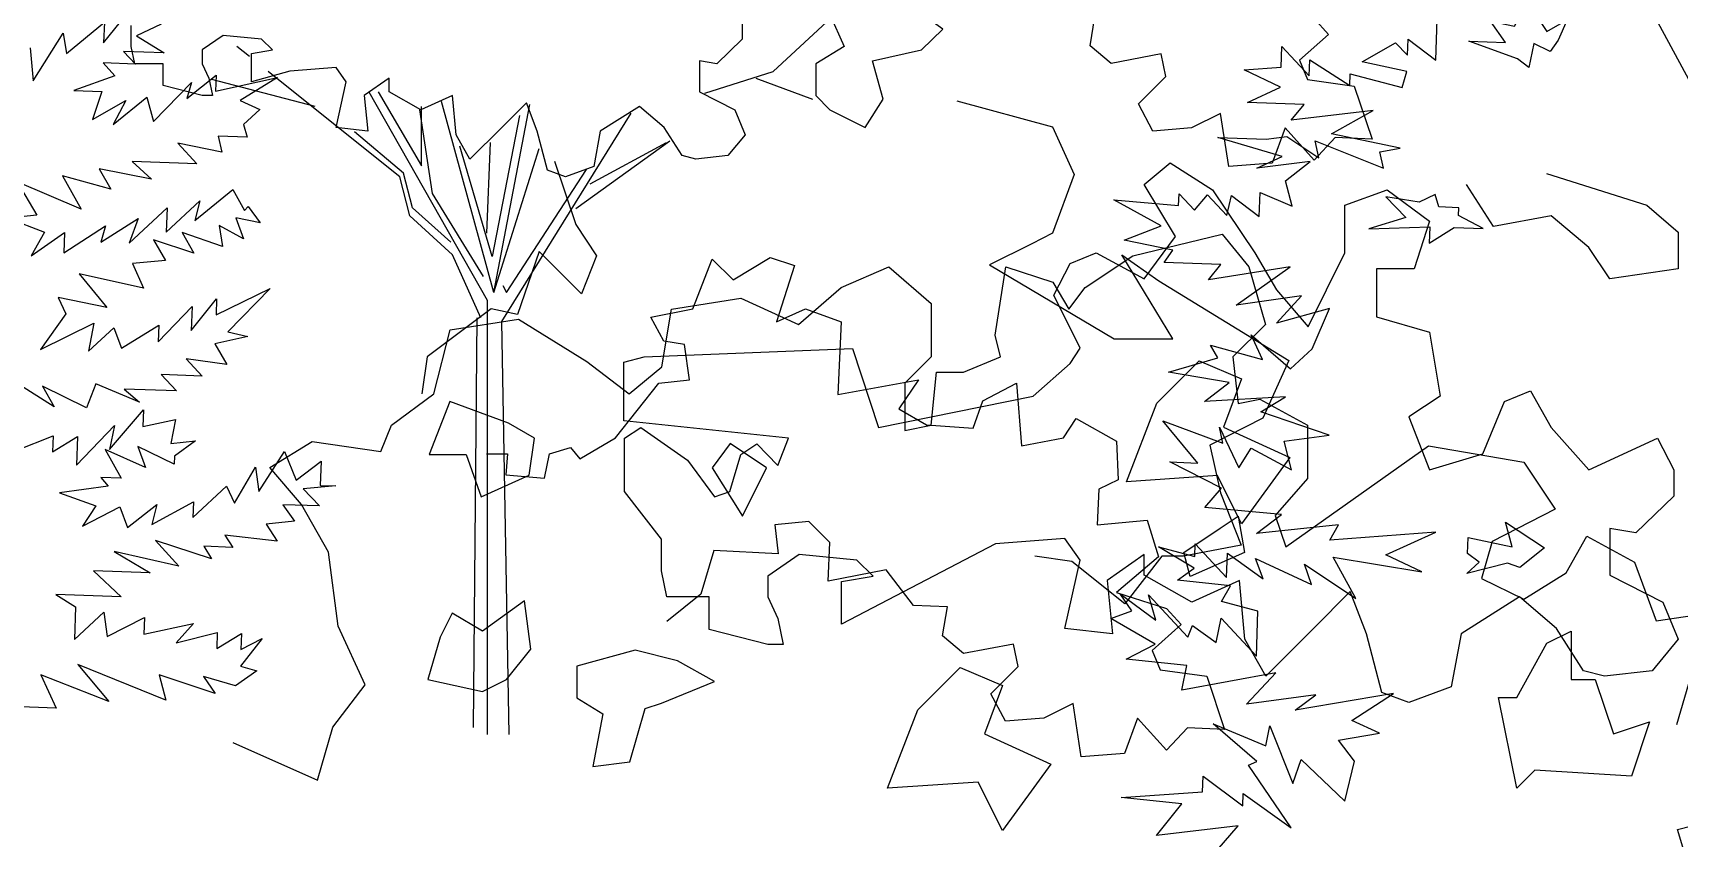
# Model space of a CAD drawing. Header units: inches. Extents: x -11 to 128, y 7 to 56.
# Drawn here: x 45.3532 to 45.8369, y 23.3133 to 23.55 of the extents above; entities that cross this region are included whole.
import ezdxf

# ---------------------------------------------------------------- set-up
doc = ezdxf.new("R2010")
doc.units = ezdxf.units.IN
doc.header["$MEASUREMENT"] = 0
doc.layers.add('CAY', color=94, linetype='Continuous')
doc.layers.add('CAY-3', color=61, linetype='Continuous')
picture_1 = doc.add_image_def('image1.jpg', size_in_pixel=(1680, 1093))

# ---------------------------------------------------------------- blocks, each defined once
blk = doc.blocks.new('A$C76451831')
at = {"layer": 'CAY'}
for p, q in [((1479.9, 1929.8), (1538.3, 1944)), ((1538.3, 1944), (1555.9, 1922.7)), ((1448.6, 1909.2), (1479.9, 1929.8)), ((1288.9, 1909.2), (1320.1, 1922.7)), ((1320.1, 1922.7), (1347.8, 1898.6)), ((1389.7, 1877.9), (1396.8, 1922.7)), ((1396.8, 1922.7), (1427.4, 1912.7)), ((1555.9, 1922.7), (1566.6, 1885)), ((1261.1, 1885), (1288.9, 1909.2)), ((1427.4, 1912.7), (1438, 1895)), ((1438, 1895), (1448.6, 1909.2)), ((1178, 1895), (1223.4, 1902.1)), ((1223.4, 1902.1), (1261.1, 1885)), ((1347.8, 1898.6), (1347.8, 1863.8)), ((1033, 1881.5), (1077.8, 1888.5)), ((1077.8, 1888.5), (1122.6, 1860.8)), ((1171.5, 1857.3), (1178, 1895)), ((1022.3, 1839.6), (1033, 1881.5)), ((1393.2, 1863.8), (1389.7, 1877.9)), ((1566.6, 1885), (1545.3, 1863.8)), ((1122.6, 1860.8), (1150.3, 1839.6)), ((1150.3, 1839.6), (1171.5, 1857.3)), ((1347.8, 1863.8), (1330.7, 1846.6)), ((1347.8, 1818.9), (1351.4, 1853.7)), ((1351.4, 1853.7), (1369, 1853.7)), ((1369, 1853.7), (1393.2, 1863.8)), ((1545.3, 1863.8), (1548.9, 1833.1)), ((1330.7, 1846.6), (1330.7, 1815.4)), ((994.6, 1818.9), (1022.3, 1839.6)), ((1548.9, 1833.1), (1563, 1836)), ((1563, 1836), (1594.3, 1818.9)), ((987.6, 1801.8), (994.6, 1818.9)), ((1330.7, 1815.4), (1347.8, 1818.9)), ((1594.3, 1818.9), (1594.3, 1784.1)), ((915, 1791.2), (942.7, 1808.3)), ((942.7, 1808.3), (987.6, 1801.8)), ((1580.1, 1739.3), (1673.3, 1805.4)), ((1673.3, 1805.4), (1735.8, 1794.7)), ((935.7, 1767), (915, 1791.2)), ((1735.8, 1794.7), (1756.4, 1764.1)), ((1594.3, 1784.1), (1573, 1759.9)), ((953.4, 1735.8), (935.7, 1767)), ((1573, 1759.9), (1580.1, 1739.3)), ((1756.4, 1764.1), (1715.1, 1742.8)), ((1763.5, 1722.2), (1777.1, 1746.4)), ((1777.1, 1746.4), (1808.3, 1729.3)), ((959.8, 1687.4), (953.4, 1735.8)), ((1715.1, 1742.8), (1708.1, 1718.6)), ((1808.3, 1729.3), (1822.5, 1690.9)), ((1708.1, 1718.6), (1735.8, 1705.1)), ((1735.8, 1705.1), (1763.5, 1722.2)), ((1822.5, 1690.9), (1870.8, 1698)), ((977.5, 1649), (959.8, 1687.4)), ((956.3, 1621.3), (977.5, 1649)), ((946.3, 1586.5), (956.3, 1621.3)), ((890.9, 1611.3), (946.3, 1586.5)), ((5268, 577.1), (5268.9, 603.8)), ((4834.4, 569.5), (4869.4, 602.2)), ((4491.5, 579.5), (4483.4, 586)), ((5166.8, 572.4), (5167.3, 586)), ((5167.3, 586), (5185.2, 566.8)), ((5219.9, 576), (5241.7, 588.4)), ((5241.7, 588.4), (5249.5, 580.4)), ((5249.5, 580.4), (5249.9, 590.8)), ((5249.9, 590.8), (5268, 577.1)), ((5142.7, 570.6), (5166.8, 572.4)), ((5185.2, 566.8), (5185.5, 577.2)), ((5185.5, 577.2), (5211.7, 560.4)), ((5249.2, 569.6), (5219.9, 576)), ((4534.5, 546.7), (4466.9, 564.4)), ((4541.2, 539.6), (4503.7, 569.7)), ((4789.6, 555.4), (4834.4, 569.5)), ((4823, 565.2), (4860, 551.4)), ((5166.3, 559.3), (5142.7, 570.6)), ((5211.7, 560.4), (5212, 568.1)), ((5212, 568.1), (5246.1, 559.2)), ((5246.1, 559.2), (5249.2, 569.6)), ((4647.3, 419.7), (4569.9, 556)), ((4575.8, 556.2), (4604.1, 507.8)), ((4651.6, 424.8), (4617.3, 549.9)), ((5144.7, 549.2), (5166.3, 559.3)), ((4589.9, 500.7), (4541.2, 539.6)), ((4602.9, 544.4), (4611.2, 489.7)), ((4604.1, 507.8), (4604.1, 546.7)), ((4668.2, 540.8), (4650.5, 448.4)), ((4651.6, 424.8), (4675, 548.1)), ((4656.8, 405.9), (4741.3, 542.4)), ((5181.8, 547.9), (5144.7, 549.2)), ((5173.3, 537.8), (5181.8, 547.9)), ((5227, 544), (5173.3, 537.8)), ((5199.7, 528.7), (5227, 544)), ((4592.3, 503.1), (4560.4, 530.2)), ((5244.7, 519.4), (5199.7, 528.7)), ((4650.5, 448.4), (4629.2, 520.8)), ((4646.9, 463.7), (4649.3, 523.1)), ((4651.6, 424.8), (4681.2, 519.2)), ((4705.1, 479.9), (4766.8, 524.3)), ((4714.5, 496), (4764.5, 523.1)), ((5125.3, 526.3), (5157, 525.2)), ((5167.5, 513.9), (5125.3, 526.3)), ((5157, 525.2), (5170.6, 527)), ((5170.6, 527), (5191.5, 513.1)), ((5189.1, 524.1), (5233.8, 506.2)), ((5191.5, 513.1), (5189.1, 524.1)), ((5231.5, 517.1), (5244.7, 519.4)), ((5150.9, 506.4), (5167.5, 513.9)), ((5185.9, 510.6), (5150.9, 506.4)), ((5169.6, 498), (5185.9, 510.6)), ((5233.8, 506.2), (5231.5, 517.1)), ((4596.6, 475.1), (4589.9, 500.7)), ((4598.2, 480.3), (4592.3, 503.1)), ((4659.9, 424.8), (4712.2, 505.4)), ((5174, 481.5), (5169.6, 498)), ((4611.2, 489.7), (4644.6, 435.4)), ((5057.3, 485.6), (5099.7, 481.8)), ((5088.4, 468.6), (5057.3, 485.6)), ((5099.7, 481.8), (5100, 489.5)), ((5100, 489.5), (5110.1, 478.8)), ((5110.1, 478.8), (5118.6, 488.9)), ((5118.6, 488.9), (5131.2, 475.3)), ((5131.2, 475.3), (5134.4, 488.3)), ((5134.4, 488.3), (5152.5, 474.6)), ((5152.5, 474.6), (5153.1, 490.4)), ((5153.1, 490.4), (5174, 481.5)), ((4624.5, 449.6), (4596.6, 475.1)), ((4623.3, 457.8), (4598.2, 480.3)), ((5064.1, 459.1), (5088.4, 468.6)), ((5096, 452.5), (5064.1, 459.1)), ((4643, 408.3), (4624.5, 449.6)), ((5062.5, 449.6), (5086.7, 432.5)), ((5090.3, 444.6), (5096, 452.5)), ((5127.4, 443.3), (5090.3, 444.6)), ((5119.3, 433.1), (5127.4, 443.3)), ((5172.7, 441.7), (5119.3, 433.1)), ((5137.3, 416.6), (5172.7, 441.7)), ((4657.5, 429.5), (4659.9, 424.8)), ((5180.2, 422.8), (5137.3, 416.6)), ((5163.7, 404.8), (5180.2, 422.8)), ((4647.3, 135.4), (4647.3, 419.7)), ((5198.4, 414.5), (5163.7, 404.8)), ((5187.1, 388.1), (5198.4, 414.5)), ((4638.3, 140.1), (4640.6, 408.3)), ((4661.5, 135.4), (4656.8, 405.9)), ((5120.6, 390.5), (5154.7, 381.1)), ((5125.3, 382.1), (5120.6, 390.5)), ((5154.7, 381.1), (5147.1, 397.2)), ((5147.1, 397.2), (5173, 375)), ((5173, 375), (5187.1, 388.1)), ((5093.2, 372.8), (5125.3, 382.1)), ((5171.9, 380.3), (5154.8, 342.6)), ((5132.9, 366), (5093.2, 372.8)), ((5116.6, 353.4), (5132.9, 366)), ((5169.7, 356.6), (5116.6, 353.4)), ((5153.5, 346.7), (5169.7, 356.6)), ((5198.3, 331.5), (5153.5, 346.7)), ((5112.4, 313.2), (5089.4, 340.8)), ((5089.4, 340.8), (5128.7, 326.2)), ((5154.8, 342.6), (5120.1, 324.9)), ((5126.4, 336.8), (5139.1, 310)), ((5128.7, 326.2), (5126.4, 336.8)), ((5120.1, 324.9), (5127.1, 293.6)), ((5168.7, 327.6), (5198.3, 331.5)), ((5173.5, 308.8), (5168.7, 327.6)), ((5093.9, 313.9), (5112.4, 313.2)), ((5127.7, 296.8), (5093.9, 313.9)), ((5139.1, 310), (5147.2, 322.9)), ((5147.2, 322.9), (5173.5, 308.8)), ((5116.8, 284), (5127.7, 296.8)), ((5127.1, 293.6), (5140.7, 259.4)), ((5167, 279.6), (5116.8, 284)), ((5150.7, 267), (5167, 279.6)), ((5204.4, 272.8), (5150.7, 267)), ((5198.6, 262.6), (5204.4, 272.8)), ((5140.7, 259.4), (5103, 252.3)), ((5110.3, 252.1), (5110.6, 260.2)), ((5110.6, 260.2), (5131.1, 238.2)), ((5268.1, 267.9), (5198.6, 262.6)), ((5235.4, 253.2), (5268.1, 267.9)), ((5029.8, 248.8), (5005.7, 252.3)), ((5064.6, 221), (5029.8, 248.8)), ((5088.8, 252.3), (5064.6, 221)), ((5110, 244.4), (5086.5, 258.4)), ((5086.5, 258.4), (5110.3, 252.1)), ((5103, 252.3), (5088.8, 252.3)), ((5131.1, 238.2), (5131.7, 254.1)), ((5131.7, 254.1), (5155.1, 237.4)), ((5155.1, 237.4), (5150.1, 250.7)), ((5150.1, 250.7), (5186.7, 233.6)), ((5200.9, 251.6), (5259, 241.9)), ((5215.8, 224.4), (5200.9, 251.6)), ((5259, 241.9), (5235.4, 253.2)), ((5098.9, 236.6), (5110, 244.4)), ((5186.7, 233.6), (5182.2, 246.9)), ((5182.2, 246.9), (5215.8, 224.4)), ((5069.2, 216.4), (5061.4, 227.5)), ((5061.4, 227.5), (5084.8, 210.4)), ((5080, 226.9), (5105.7, 199.2)), ((5084.8, 210.4), (5080, 226.9)), ((5133.6, 232.7), (5098.9, 236.6)), ((5127.8, 222.5), (5133.6, 232.7)), ((5055.4, 211.4), (5069.2, 216.4)), ((5151.6, 216.2), (5127.8, 222.5)), ((5150.6, 186.8), (5151.6, 216.2)), ((5084.3, 194.5), (5055.4, 211.4)), ((5105.7, 199.2), (5108.7, 206.8)), ((5108.7, 206.8), (5124.2, 195.8)), ((5124.2, 195.8), (5127.5, 211.6)), ((5127.5, 211.6), (5150.6, 186.8)), ((5065.3, 184.8), (5084.3, 194.5)), ((5105.1, 180.6), (5065.3, 184.8)), ((5101.8, 164.4), (5105.1, 180.6)), ((5163.4, 175.9), (5101.8, 164.4)), ((5144.1, 155.3), (5163.4, 175.9)), ((5240.4, 162.3), (5176.1, 151.4)), ((5213, 144.7), (5240.4, 162.3)), ((5189.6, 161.4), (5144.1, 155.3)), ((5176.1, 151.4), (5189.6, 161.4)), ((5150.9, 117.8), (5122.3, 142.4)), ((5122.3, 142.4), (5156.7, 128.1)), ((5156.7, 128.1), (5159.4, 141.1)), ((5159.4, 141.1), (5174.4, 103.4)), ((5231.3, 136.3), (5213, 144.7)), ((5204.4, 131.8), (5231.3, 136.3)), ((5214.8, 117.9), (5204.4, 131.8)), ((5174.4, 103.4), (5180, 119.1)), ((5180, 119.1), (5208.5, 91.8)), ((5115.3, 97.8), (5115.7, 108.2)), ((5115.7, 108.2), (5141.7, 88.7)), ((5145.4, 115.3), (5150.9, 117.8)), ((5173.4, 74.4), (5145.4, 115.3)), ((5208.5, 91.8), (5214.8, 117.9)), ((5062.2, 94.2), (5115.3, 97.8)), ((5101.9, 90.1), (5062.2, 94.2)), ((5085.3, 69.4), (5101.9, 90.1)), ((5141.7, 88.7), (5142, 96.8)), ((5142, 96.8), (5173.4, 74.4)), ((5138.6, 75.7), (5085.3, 69.4)), ((5124.9, 59.8), (5138.6, 75.7))]:
    blk.add_line(p, q, dxfattribs=at)
for points in [[(1240.2, 1791.1), (1216.4, 1806.9), (1204.5, 1791.1), (1224.3, 1759.4)], [(1537.1, 1751.5), (1548.9, 1759.4), (1552.9, 1735.6), (1517.3, 1719.8), (1513.3, 1735.6)], [(1085.8, 1672.3), (1081.8, 1704), (1054.1, 1684.2), (1034.3, 1696), (1026.4, 1680.2), (1018.5, 1652.5), (1054.1, 1644.6), (1069.9, 1652.5)], [(1750.8, 1676.2), (1766.7, 1684.2), (1766.7, 1652.5), (1782.5, 1652.5), (1794.4, 1616.8), (1818.1, 1624.8), (1806.3, 1589.1), (1742.9, 1593.1), (1731.1, 1581.2), (1719.2, 1640.6), (1731.1, 1640.6)], [(1339.1, 1632.7), (1366.8, 1660.4), (1394.5, 1648.5), (1382.7, 1616.8), (1426.2, 1597), (1394.5, 1553.5), (1378.7, 1585.2), (1319.3, 1581.2)], [(4892.2, 660), (4885.5, 671.4), (4869.4, 671.4), (4869.4, 643.8), (4852.9, 632), (4836.8, 636.8), (4843.9, 609.2), (4871.4, 606.9), (4880.8, 586), (4862.3, 574.6), (4862.3, 553.8), (4871.4, 544.4), (4894.6, 533), (4906.4, 551.4), (4899.3, 576.6), (4931.5, 583.7), (4945.3, 597.4), (4922.5, 613.6), (4915.4, 636.8), (4889.8, 630.1)], [(5321.5, 577.9), (5289.7, 589.5), (5313.7, 588.6), (5303.8, 602.6), (5319.5, 599.3), (5327.8, 614.9), (5340.7, 595.8), (5354.1, 603.5), (5348.2, 590.1), (5343, 582.6), (5332.3, 588), (5329, 572.2)], [(5270.1, 480.9), (5267.7, 489.1), (5257.1, 484.1), (5235.4, 487.5), (5248.5, 473.9), (5224.3, 466.6), (5264.2, 467.9), (5263.8, 457.1), (5280, 467.4), (5299.1, 466.7), (5283, 475.4), (5283.2, 480.4)], [(5288.9, 254), (5289.3, 264.4), (5318.1, 258.4), (5313.6, 274.5), (5339.3, 257.7), (5323, 244.7), (5315, 247.7), (5288.4, 240.9), (5296.4, 248.3)], [(5431.1, 57.3), (5426.2, 73.3), (5445, 78.1), (5445.6, 96.7), (5466.2, 74.6), (5479.7, 87.3), (5495.3, 65.5), (5521.6, 67.3), (5535, 59.1), (5502.6, 54.8), (5481.7, 65.9), (5467.9, 47.8), (5452.3, 53.8), (5427.7, 36.1)]]:
    blk.add_lwpolyline(points, close=True, dxfattribs=at)
for points in [[(4348, 585), (4349.9, 563.6), (4369.6, 594.7), (4371.9, 581.4), (4396.6, 601.9), (4396.1, 588.3), (4421.2, 619.6)], [(4433.7, 600.6), (4417.6, 593), (4435.8, 581.9), (4409.1, 582.8), (4416.9, 574.4), (4395.7, 575.2), (4403.5, 566.7), (4376.5, 557.2), (4395, 556.6), (4388.9, 538.2), (4410.7, 550.6), (4402.4, 535), (4424.3, 552.8), (4428.8, 536.8), (4453.7, 562.3), (4450.6, 551.9), (4469.7, 567.1), (4469.3, 556.7), (4510, 565.7), (4485.4, 550.7), (4498.4, 544.8), (4487.6, 534.8), (4490, 526.5), (4471, 527.2), (4473.4, 516.7), (4444.6, 522.7), (4457.2, 509.1), (4414.7, 510.6), (4427.4, 499.2), (4393.2, 505.9), (4400.9, 492.5), (4369.1, 501.3), (4381.4, 479.5), (4339.5, 497.3), (4352.3, 475.6), (4333.6, 473.5), (4357.4, 464.5), (4348.7, 449), (4370.5, 464.1), (4370, 450.9), (4397.4, 468.6), (4394.3, 457.8), (4418.8, 473.3), (4412.8, 457.1), (4437.7, 480.3), (4437.1, 464.5), (4459.1, 485), (4455.9, 472), (4480.7, 492.4), (4488.3, 478.5), (4490.7, 481.2), (4498.5, 470.5), (4482.7, 473.7), (4487.7, 460), (4471.7, 468.7), (4473.9, 455), (4447.5, 464.1), (4455.2, 450.7), (4428.8, 459.3), (4436.5, 445.9), (4415.1, 443.9), (4422.2, 427.8), (4380, 437), (4398.2, 415), (4366.3, 421.6), (4371.3, 411), (4354.7, 387.5), (4389.7, 404.9), (4386.3, 386.4), (4402.7, 401.7), (4407.7, 388.4), (4432.3, 403.4), (4431.9, 392.6), (4454, 415.8), (4453.4, 400), (4470, 420.7), (4469.7, 410.3), (4505.2, 427.6), (4477.4, 399.1), (4490.4, 396), (4469, 391.3), (4476.7, 377.8), (4450.1, 381.5), (4460.6, 370.2), (4433.8, 371.2), (4443.9, 360.4), (4409.5, 361.6), (4419.6, 353.1), (4391, 365), (4385, 349.3), (4356.1, 363.5), (4363.8, 350.1), (4332.7, 369.7)], [(4338.8, 321.5), (4363.1, 331), (4362.7, 320.6), (4379, 330.5), (4378.3, 311.9), (4403.2, 337.8), (4400, 322), (4422.2, 348), (4421.8, 337.1), (4443.2, 341.8), (4440, 326.1), (4456.3, 327.8), (4442.4, 317.8), (4442.2, 312.4), (4418.6, 324.1), (4423.6, 310.3), (4397.2, 322.1), (4407.5, 303.2), (4394.3, 303.7), (4399.1, 298), (4367.2, 293.7), (4391, 285.2), (4382.3, 271.9), (4406.8, 284.6), (4411.8, 270.9), (4430.9, 286.1), (4427.7, 273), (4455, 287.9), (4454.6, 277.5), (4476.6, 298.1), (4481.7, 287), (4495.6, 310.5), (4497.8, 294.6), (4514.6, 320.8), (4522.1, 301.9), (4538.4, 314.5), (4537.8, 298.6), (4548.2, 298.3), (4526.8, 296.3), (4537.3, 285.1), (4513.3, 285.9), (4521.1, 275.2), (4502.5, 273.1), (4509.8, 262), (4475.5, 265.9), (4480.6, 258), (4461.6, 258.7), (4466.8, 250.4), (4430.1, 262.5), (4445.3, 245.7), (4403.1, 255.3), (4426.6, 241.3), (4389.5, 242.6), (4407.5, 225.7), (4364.9, 227.2), (4377.8, 219), (4377, 197.7), (4396.2, 215.6), (4398.4, 199.7), (4422.9, 212), (4422.5, 201.1), (4454.9, 208.2), (4443.6, 195.4), (4470.5, 202.2), (4470.2, 191.8), (4486.4, 201.6), (4486, 191.2), (4499.9, 198.4), (4485.6, 180.3), (4496.4, 177.2), (4482.5, 167.3), (4461.4, 173.5), (4469.1, 162.3), (4432.4, 174.5), (4436.8, 158), (4379.2, 181.3), (4399.6, 157), (4354.9, 174.5), (4365, 152.8), (4330.2, 154)], [(4814, 602.2), (4814, 590.8), (4797.5, 574.6), (4786.1, 576.6), (4786.1, 556.2), (4809.3, 544.4), (4816, 528.2), (4804.6, 514.5), (4783.7, 512.1), (4774.7, 514.5), (4762.9, 533), (4746.8, 546.7), (4721.2, 530.6), (4716.9, 507.4), (4698.4, 500.7), (4686.6, 505), (4679.9, 530.6), (4672.9, 549.1), (4656.8, 533), (4635.9, 512.1), (4626.9, 528.2), (4624.5, 553.8), (4603.7, 544.4), (4582.9, 556.2), (4582.9, 565.2), (4566.7, 553.8), (4569.1, 530.6), (4548.3, 533), (4554.9, 562.8), (4548.3, 572.3), (4518, 569.9), (4492.8, 562.8), (4492.8, 581.3), (4506.6, 583.7), (4499.5, 590.8), (4474.4, 593.1), (4460.6, 583.7), (4460.6, 574.6), (4464.9, 565.2), (4467.3, 553.8), (4460.6, 553.8), (4435.1, 560.5), (4435.1, 574.6), (4416.6, 574.6), (4414.2, 586), (4414.2, 599.8)], [(774.7, 655.4), (791.5, 634.3), (850.6, 524.6), (847.4, 444.5), (842.2, 343.2), (836.9, 219.8), (831.6, 177.6), (821.1, 141.8)]]:
    blk.add_lwpolyline(points, dxfattribs=at)
at = {"layer": 'CAY-3'}
for p, q in [((4954.6, 550.5), (5017.1, 533.4)), ((5017.1, 533.4), (5031.3, 502.1)), ((86.7, 510.8), (100.8, 469.5)), ((472.7, 495.7), (489.8, 509.9)), ((489.8, 509.9), (517.5, 492.2)), ((493.3, 461.5), (472.7, 495.7)), ((701.4, 468), (683.7, 495.7)), ((736.2, 502.8), (801.7, 482.1)), ((5031.3, 502.1), (5017.1, 463.8)), ((517.5, 492.2), (545.2, 450.9)), ((604.1, 482.1), (631.9, 492.2)), ((631.9, 492.2), (659.6, 471.5)), ((604.1, 450.9), (604.1, 482.1)), ((739.2, 475.1), (701.4, 468)), ((763.9, 454.4), (739.2, 475.1)), ((801.7, 482.1), (822.3, 464.4)), ((100.8, 469.5), (114.4, 448.9)), ((659.6, 471.5), (649.5, 440.3)), ((822.3, 464.4), (822.3, 440.3)), ((5017.1, 463.8), (5003.6, 456.7)), ((472.7, 433.8), (493.3, 461.5)), ((777.5, 433.8), (763.9, 454.4)), ((5003.6, 456.7), (4975.9, 443.1)), ((76.8, 451.7), (62.5, 410.5)), ((86.7, 441.8), (76.8, 451.7)), ((104.4, 424.1), (86.7, 441.8)), ((114.4, 448.9), (104.4, 424.1)), ((413.7, 423.2), (424.3, 443.8)), ((424.3, 443.8), (441.4, 450.9)), ((441.4, 450.9), (472.7, 433.8)), ((545.2, 450.9), (559.3, 426.7)), ((580, 402.5), (604.1, 450.9)), ((4975.9, 443.1), (5057.6, 394.5)), ((5095.9, 394.5), (5062.5, 449.6)), ((624.8, 440.3), (624.8, 409)), ((649.5, 440.3), (624.8, 440.3)), ((822.3, 440.3), (777.5, 433.8)), ((5086.7, 432.5), (5171.9, 380.3)), ((430.8, 388.4), (413.7, 423.2)), ((559.3, 426.7), (580, 402.5)), ((45.4, 414.1), (3.5, 382.8)), ((62.5, 410.5), (45.4, 414.1)), ((624.8, 409), (659.6, 399)), ((659.6, 399), (666.6, 357.1)), ((145.6, 382.8), (281.8, 388.3)), ((281.8, 388.3), (298.9, 336.4)), ((424.3, 378.3), (430.8, 388.4)), ((5057.6, 394.5), (5095.9, 394.5)), ((3.5, 382.8), (0, 358.6)), ((132.1, 379.3), (145.6, 382.8)), ((132.1, 340.9), (132.1, 379.3)), ((400.1, 357.1), (424.3, 378.3)), ((298.9, 336.4), (400.1, 357.1)), ((666.6, 357.1), (646, 343.5)), ((708.5, 353.5), (725.6, 360.6)), ((725.6, 360.6), (739.2, 336.4)), ((694.4, 319.3), (708.5, 353.5)), ((240, 329.4), (132.1, 340.9)), ((132.7, 329.4), (143.3, 336.4)), ((143.3, 336.4), (173.9, 315.2)), ((646, 343.5), (659.6, 308.7)), ((739.2, 336.4), (763.9, 308.7)), ((132.7, 294.5), (132.7, 329.4)), ((208.7, 318.7), (219.3, 325.8)), ((219.3, 325.8), (232.9, 311.7)), ((232.9, 311.7), (240, 329.4)), ((763.9, 308.7), (808.7, 329.4)), ((808.7, 329.4), (819.4, 308.7)), ((173.9, 315.2), (191.6, 291)), ((201.6, 294.5), (208.7, 318.7)), ((659.6, 308.7), (694.4, 319.3)), ((819.4, 308.7), (819.4, 291.6)), ((156.8, 263.3), (132.7, 294.5)), ((191.6, 291), (201.6, 294.5)), ((819.4, 291.6), (794.6, 267.4)), ((794.6, 267.4), (777.5, 270.4)), ((777.5, 270.4), (777.5, 239.7)), ((156.8, 242.6), (156.8, 263.3)), ((375.4, 260.4), (274.7, 207.8)), ((420.8, 263.9), (375.4, 260.4)), ((430.8, 249.7), (420.8, 263.9)), ((247, 253.3), (226.4, 239.1)), ((284.8, 249.7), (247, 253.3)), ((295.4, 239.1), (284.8, 249.7)), ((420.8, 204.9), (430.8, 249.7)), ((472.7, 253.3), (448.5, 236.2)), ((472.7, 239.7), (472.7, 253.3)), ((160.4, 225.5), (156.8, 242.6)), ((226.4, 239.1), (226.4, 225.5)), ((274.7, 235.6), (295.4, 239.1)), ((503.9, 222), (472.7, 239.7)), ((777.5, 239.7), (812.3, 222)), ((274.7, 207.8), (274.7, 235.6)), ((448.5, 236.2), (452, 201.4)), ((535.2, 236.2), (503.9, 222)), ((538.7, 197.8), (535.2, 236.2)), ((607.7, 229.1), (583.5, 204.9)), ((618.3, 201.4), (607.7, 229.1)), ((188.1, 225.5), (160.4, 225.5)), ((188.1, 204.3), (188.1, 225.5)), ((226.4, 225.5), (232.9, 211.4)), ((718.5, 225.5), (680.2, 201.4)), ((742.7, 204.9), (718.5, 225.5)), ((812.3, 222), (822.3, 197.8)), ((232.9, 211.4), (236.4, 194.3)), ((452, 201.4), (420.8, 204.9)), ((583.5, 204.9), (552.3, 173.6)), ((760.4, 177.2), (742.7, 204.9)), ((226.4, 194.3), (188.1, 204.3)), ((236.4, 194.3), (226.4, 194.3)), ((552.3, 173.6), (538.7, 197.8)), ((628.3, 163), (618.3, 201.4)), ((680.2, 201.4), (673.7, 166.6)), ((822.3, 197.8), (805.2, 177.2)), ((774, 173.6), (760.4, 177.2)), ((805.2, 177.2), (774, 173.6)), ((646, 156.5), (628.3, 163)), ((673.7, 166.6), (646, 156.5))]:
    blk.add_line(p, q, dxfattribs=at)
for points in [[(584, 604.4), (593.5, 593.8), (574.5, 577), (579.7, 564.3), (610.3, 560.1), (621.9, 525.3), (597.7, 526.3), (584, 511.6), (565, 532.7), (556.5, 509.5), (528.1, 507.4), (522.8, 542.2), (503.8, 532.7), (478.5, 530.6), (469, 548.5), (486.9, 566.4), (483.8, 581.2), (451.1, 574.9), (437.4, 586.5), (440.5, 605.4)], [(4646.7, 319.2), (4660.4, 319.2), (4659.4, 305.5), (4684.7, 303.3), (4687.9, 319.2), (4701.6, 323.4), (4707.9, 316), (4731.1, 329.7), (4759.6, 365.6), (4779.6, 367.7), (4776.4, 390.9), (4762.7, 393), (4754.3, 408.8), (4781.7, 414.1), (4794.4, 446.8), (4808.1, 433.1), (4832.3, 447.8), (4848.2, 442.6), (4836.6, 405.7), (4855.5, 414.1), (4878.8, 405.7), (4876.6, 358.2), (4929.4, 367.7), (4916.7, 348.7), (4934.6, 338.2), (4965.2, 336), (4971.6, 354), (4993.7, 365.6), (4996.9, 324.4), (5024.3, 329.7), (5032.7, 342.4), (5059.1, 327.6), (5060.2, 302.3), (5047.5, 296), (5046.4, 272.8), (5079.1, 275.9), (5086.5, 251.7), (5059.1, 228.5), (5091.8, 217.9), (5101.3, 207.4), (5082.3, 190.5), (5087.6, 177.8), (5118.2, 173.6), (5129.8, 138.8), (5105.5, 139.9), (5091.8, 125.1), (5072.8, 146.2), (5064.4, 123), (5035.9, 120.9), (5030.6, 155.7), (5011.6, 146.2), (4986.3, 144.1), (4976.8, 162), (4994.8, 179.9), (4991.6, 194.7), (4958.9, 188.4), (4945.2, 200), (4948.4, 219), (4926.2, 220), (4908.3, 243.2), (4870.3, 235.8), (4871.4, 261.2), (4857.7, 274.9), (4835.5, 272.8), (4837.6, 253.8), (4795.4, 255.9), (4787, 227.4), (4764.8, 209.5)]]:
    blk.add_lwpolyline(points, dxfattribs=at)
for points in [[(481.1, 352.5), (508.8, 380.2), (536.5, 368.3), (524.6, 336.6), (568.2, 316.8), (536.5, 273.3), (520.7, 305), (461.3, 301)], [(56.6, 339.4), (18.3, 353.5), (4.7, 318.7), (28.9, 318.7), (38.9, 291), (70.2, 305.2), (73.7, 329.4)], [(167.4, 183.7), (139.7, 190.7), (101.4, 180.1), (101.4, 159.5), (118.5, 148.9), (112, 114.6), (136.2, 117.6), (146.2, 152.4), (156.8, 155.9), (191.6, 170.1)]]:
    blk.add_lwpolyline(points, close=True, dxfattribs=at)

msp = doc.modelspace()

# ---------------------------------------------------------------- block references
at = {"layer": 'CAY', "xscale": 0.0004489089019145984, "yscale": 0.0004489089019145984, "zscale": 0.0004489089019145984}
for p in [(43.40051, 23.28293), (45.46747, 23.28293), (45.01204, 22.6181)]:
    msp.add_blockref('A$C76451831', p, dxfattribs=at)

# ---------------------------------------------------------------- pictures from other files: only their frames are drawn
image = msp.add_image(picture_1, insert=(12.49661, 7.37723), size_in_units=(74.4025, 48.40591))
image.dxf.flags = 6

doc.saveas('drawing.dxf')
